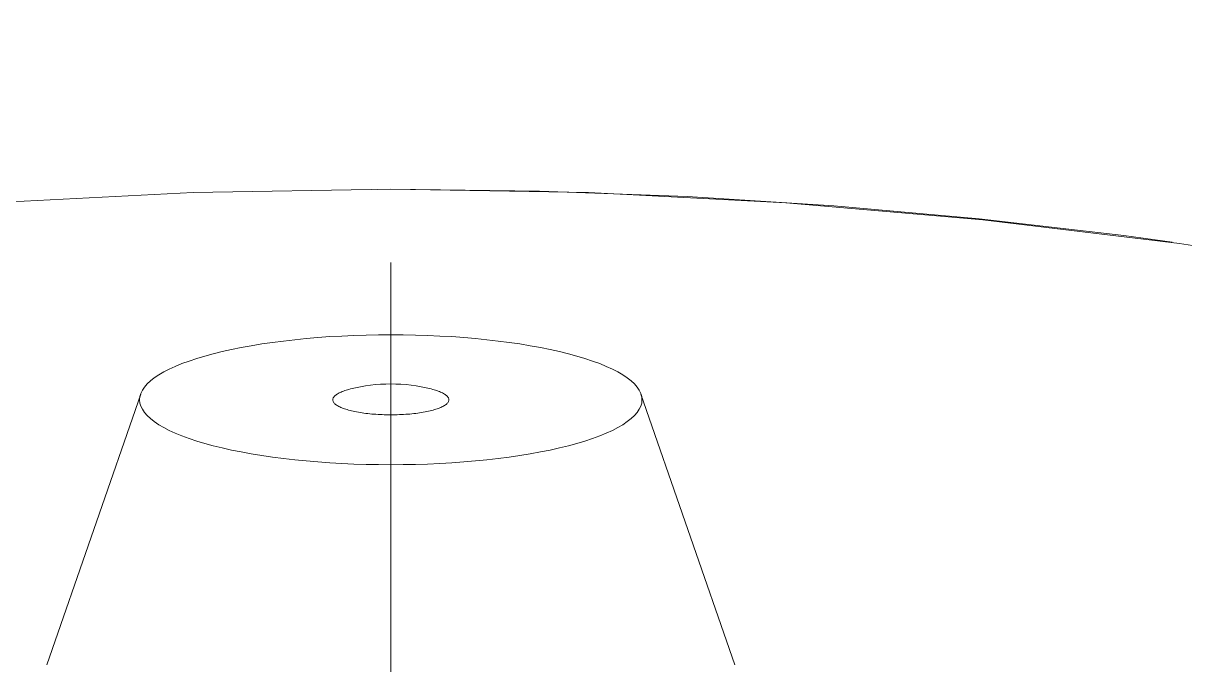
# Model space of a CAD drawing. Header units: millimetres. Extents: x 0 to 38884, y -3675 to 8056.
# Drawn here: x 10352.61 to 10363.71, y -1908.31 to -1902.18 of the extents above; entities that cross this region are included whole.
import ezdxf

# ---------------------------------------------------------------- set-up
doc = ezdxf.new("R2010")
doc.units = ezdxf.units.MM
doc.header["$LTSCALE"] = 2.4
doc.linetypes.add('CENTER2', pattern=[28.575, 19.05, -3.175, 3.175, -3.175])
doc.linetypes.add('HIDDEN', pattern=[9.525, 6.35, -3.175])
doc.layers.add('04_HIDDEN', color=2, linetype='HIDDEN', lineweight=13)
doc.layers.add('05_CENTER', color=4, linetype='CENTER2', lineweight=13)

# ---------------------------------------------------------------- blocks, each defined once
blk = doc.blocks.new('MUCFC207b_1')
at = {"color": 0}
for p, q in [((-0.118, 53.608), (-0.235, 53.606)), ((0, 53.609), (-0.118, 53.608)), ((0.118, 53.608), (0, 53.609)), ((0.235, 53.606), (0.118, 53.608)), ((-1.333, 53.504), (-1.43, 53.487)), ((-1.234, 53.521), (-1.333, 53.504)), ((-1.131, 53.536), (-1.234, 53.521)), ((-1.026, 53.549), (-1.131, 53.536)), ((-0.918, 53.562), (-1.026, 53.549)), ((-0.809, 53.573), (-0.918, 53.562)), ((-0.697, 53.582), (-0.809, 53.573)), ((-0.583, 53.591), (-0.697, 53.582)), ((-0.468, 53.597), (-0.583, 53.591)), ((-0.352, 53.602), (-0.468, 53.597)), ((-0.235, 53.606), (-0.352, 53.602)), ((0.352, 53.602), (0.235, 53.606)), ((0.468, 53.597), (0.352, 53.602)), ((0.583, 53.591), (0.468, 53.597)), ((0.697, 53.582), (0.583, 53.591)), ((0.809, 53.573), (0.697, 53.582)), ((0.918, 53.562), (0.809, 53.573)), ((1.026, 53.549), (0.918, 53.562)), ((1.131, 53.536), (1.026, 53.549)), ((1.234, 53.521), (1.131, 53.536)), ((1.333, 53.504), (1.234, 53.521)), ((1.43, 53.487), (1.333, 53.504)), ((-1.778, 53.405), (-1.855, 53.382)), ((-1.697, 53.427), (-1.778, 53.405)), ((-1.612, 53.448), (-1.697, 53.427)), ((-1.523, 53.468), (-1.612, 53.448)), ((-1.43, 53.487), (-1.523, 53.468)), ((1.523, 53.468), (1.43, 53.487)), ((1.612, 53.448), (1.523, 53.468)), ((1.697, 53.427), (1.612, 53.448)), ((1.778, 53.405), (1.697, 53.427)), ((1.855, 53.382), (1.778, 53.405)), ((-2.117, 53.281), (-2.17, 53.254)), ((-2.059, 53.307), (-2.117, 53.281)), ((-1.996, 53.333), (-2.059, 53.307)), ((-1.928, 53.358), (-1.996, 53.333)), ((-1.855, 53.382), (-1.928, 53.358)), ((1.928, 53.358), (1.855, 53.382)), ((1.996, 53.333), (1.928, 53.358)), ((2.059, 53.307), (1.996, 53.333)), ((2.117, 53.281), (2.059, 53.307)), ((2.17, 53.254), (2.117, 53.281)), ((-2.297, 53.168), (-2.328, 53.139)), ((-2.26, 53.197), (-2.297, 53.168)), ((-2.217, 53.226), (-2.26, 53.197)), ((-2.17, 53.254), (-2.217, 53.226)), ((2.217, 53.226), (2.17, 53.254)), ((2.26, 53.197), (2.217, 53.226)), ((2.297, 53.168), (2.26, 53.197)), ((2.328, 53.139), (2.297, 53.168)), ((-2.374, 53.079), (-2.388, 53.049)), ((-2.354, 53.109), (-2.374, 53.079)), ((-2.328, 53.139), (-2.354, 53.109)), ((-0.495, 53.053), (-0.504, 53.048)), ((-0.485, 53.057), (-0.495, 53.053)), ((-0.475, 53.062), (-0.485, 53.057)), ((-0.464, 53.067), (-0.475, 53.062)), ((-0.452, 53.071), (-0.464, 53.067)), ((-0.44, 53.075), (-0.452, 53.071)), ((-0.427, 53.079), (-0.44, 53.075)), ((-0.414, 53.083), (-0.427, 53.079)), ((-0.4, 53.087), (-0.414, 53.083)), ((-0.386, 53.091), (-0.4, 53.087)), ((0.4, 53.087), (0.386, 53.091)), ((0.414, 53.083), (0.4, 53.087)), ((0.427, 53.079), (0.414, 53.083)), ((0.44, 53.075), (0.427, 53.079)), ((0.452, 53.071), (0.44, 53.075)), ((0.464, 53.067), (0.452, 53.071)), ((0.475, 53.062), (0.464, 53.067)), ((0.485, 53.057), (0.475, 53.062)), ((0.495, 53.053), (0.485, 53.057)), ((0.504, 53.048), (0.495, 53.053)), ((2.354, 53.109), (2.328, 53.139)), ((2.374, 53.079), (2.354, 53.109)), ((2.388, 53.049), (2.374, 53.079)), ((-2.39, 53.043), (-3.287, 50.456)), ((-2.397, 53.018), (-2.4, 52.988)), ((-2.4, 52.988), (-2.397, 52.957)), ((-2.388, 53.049), (-2.397, 53.018)), ((-2.397, 52.957), (-2.388, 52.927)), ((-0.552, 53.002), (-0.554, 52.997)), ((-0.554, 52.997), (-0.554, 52.991)), ((-0.554, 52.991), (-0.554, 52.986)), ((-0.554, 52.986), (-0.554, 52.981)), ((-0.554, 52.981), (-0.552, 52.975)), ((-0.55, 53.007), (-0.552, 53.002)), ((-0.552, 52.975), (-0.55, 52.97)), ((-0.546, 53.012), (-0.55, 53.007)), ((-0.55, 52.97), (-0.547, 52.965)), ((-0.547, 52.965), (-0.544, 52.96)), ((-0.542, 53.018), (-0.546, 53.012)), ((-0.544, 52.96), (-0.539, 52.954)), ((-0.538, 53.023), (-0.542, 53.018)), ((-0.539, 52.954), (-0.534, 52.949)), ((-0.532, 53.028), (-0.538, 53.023)), ((-0.534, 52.949), (-0.528, 52.944)), ((-0.526, 53.033), (-0.532, 53.028)), ((-0.528, 52.944), (-0.521, 52.939)), ((-0.52, 53.038), (-0.526, 53.033)), ((-0.512, 53.043), (-0.52, 53.038)), ((-0.504, 53.048), (-0.512, 53.043)), ((0.512, 53.043), (0.504, 53.048)), ((0.52, 53.038), (0.512, 53.043)), ((0.526, 53.033), (0.52, 53.038)), ((0.521, 52.939), (0.528, 52.944)), ((0.532, 53.028), (0.526, 53.033)), ((0.528, 52.944), (0.534, 52.949)), ((0.538, 53.023), (0.532, 53.028)), ((0.534, 52.949), (0.539, 52.954)), ((0.542, 53.018), (0.538, 53.023)), ((0.539, 52.954), (0.544, 52.96)), ((0.546, 53.012), (0.542, 53.018)), ((0.544, 52.96), (0.547, 52.965)), ((0.55, 53.007), (0.546, 53.012)), ((0.547, 52.965), (0.55, 52.97)), ((0.552, 53.002), (0.55, 53.007)), ((0.55, 52.97), (0.552, 52.975)), ((0.554, 52.997), (0.552, 53.002)), ((0.552, 52.975), (0.554, 52.981)), ((0.554, 52.991), (0.554, 52.997)), ((0.554, 52.986), (0.554, 52.991)), ((0.554, 52.981), (0.554, 52.986)), ((2.397, 53.018), (2.388, 53.049)), ((2.388, 52.927), (2.397, 52.957)), ((2.39, 53.043), (3.287, 50.456)), ((2.4, 52.988), (2.397, 53.018)), ((2.397, 52.957), (2.4, 52.988)), ((-2.388, 52.927), (-2.374, 52.897)), ((-2.374, 52.897), (-2.354, 52.867)), ((-2.354, 52.867), (-2.328, 52.837)), ((-2.328, 52.837), (-2.297, 52.808)), ((-0.521, 52.939), (-0.514, 52.934)), ((-0.514, 52.934), (-0.506, 52.929)), ((-0.506, 52.929), (-0.497, 52.924)), ((-0.497, 52.924), (-0.488, 52.92)), ((-0.488, 52.92), (-0.478, 52.915)), ((-0.478, 52.915), (-0.467, 52.911)), ((-0.467, 52.911), (-0.456, 52.906)), ((-0.456, 52.906), (-0.443, 52.902)), ((-0.443, 52.902), (-0.431, 52.898)), ((-0.431, 52.898), (-0.418, 52.894)), ((-0.418, 52.894), (-0.404, 52.89)), ((-0.404, 52.89), (-0.389, 52.886)), ((-0.389, 52.886), (-0.375, 52.882)), ((-0.375, 52.882), (-0.359, 52.879)), ((-0.359, 52.879), (-0.343, 52.875)), ((-0.343, 52.875), (-0.327, 52.872)), ((-0.327, 52.872), (-0.31, 52.869)), ((-0.31, 52.869), (-0.293, 52.866)), ((-0.293, 52.866), (-0.275, 52.863)), ((-0.275, 52.863), (-0.257, 52.861)), ((-0.257, 52.861), (-0.239, 52.858)), ((-0.239, 52.858), (-0.22, 52.856)), ((-0.22, 52.856), (-0.201, 52.854)), ((-0.201, 52.854), (-0.182, 52.852)), ((-0.182, 52.852), (-0.162, 52.851)), ((-0.162, 52.851), (-0.142, 52.849)), ((-0.142, 52.849), (-0.122, 52.848)), ((-0.122, 52.848), (-0.102, 52.847)), ((-0.102, 52.847), (-0.082, 52.846)), ((-0.082, 52.846), (-0.062, 52.845)), ((-0.062, 52.845), (-0.041, 52.845)), ((-0.041, 52.845), (-0.021, 52.844)), ((-0.021, 52.844), (0, 52.844)), ((0, 52.844), (0.021, 52.844)), ((0.021, 52.844), (0.041, 52.845)), ((0.041, 52.845), (0.062, 52.845)), ((0.062, 52.845), (0.082, 52.846)), ((0.082, 52.846), (0.102, 52.847)), ((0.102, 52.847), (0.122, 52.848)), ((0.122, 52.848), (0.142, 52.849)), ((0.142, 52.849), (0.162, 52.851)), ((0.162, 52.851), (0.182, 52.852)), ((0.182, 52.852), (0.201, 52.854)), ((0.201, 52.854), (0.22, 52.856)), ((0.22, 52.856), (0.239, 52.858)), ((0.239, 52.858), (0.257, 52.861)), ((0.257, 52.861), (0.275, 52.863)), ((0.275, 52.863), (0.293, 52.866)), ((0.293, 52.866), (0.31, 52.869)), ((0.31, 52.869), (0.327, 52.872)), ((0.327, 52.872), (0.343, 52.875)), ((0.343, 52.875), (0.359, 52.879)), ((0.359, 52.879), (0.375, 52.882)), ((0.375, 52.882), (0.389, 52.886)), ((0.389, 52.886), (0.404, 52.89)), ((0.404, 52.89), (0.418, 52.894)), ((0.418, 52.894), (0.431, 52.898)), ((0.431, 52.898), (0.443, 52.902)), ((0.443, 52.902), (0.456, 52.906)), ((0.456, 52.906), (0.467, 52.911)), ((0.467, 52.911), (0.478, 52.915)), ((0.478, 52.915), (0.488, 52.92)), ((0.488, 52.92), (0.497, 52.924)), ((0.497, 52.924), (0.506, 52.929)), ((0.506, 52.929), (0.514, 52.934)), ((0.514, 52.934), (0.521, 52.939)), ((2.297, 52.808), (2.328, 52.837)), ((2.328, 52.837), (2.354, 52.867)), ((2.354, 52.867), (2.374, 52.897)), ((2.374, 52.897), (2.388, 52.927)), ((-2.297, 52.808), (-2.26, 52.779)), ((-2.26, 52.779), (-2.217, 52.75)), ((-2.217, 52.75), (-2.17, 52.722)), ((-2.17, 52.722), (-2.117, 52.695)), ((2.117, 52.695), (2.17, 52.722)), ((2.17, 52.722), (2.217, 52.75)), ((2.217, 52.75), (2.26, 52.779)), ((2.26, 52.779), (2.297, 52.808)), ((-2.117, 52.695), (-2.059, 52.669)), ((-2.059, 52.669), (-1.996, 52.643)), ((-1.996, 52.643), (-1.928, 52.618)), ((-1.928, 52.618), (-1.855, 52.594)), ((1.855, 52.594), (1.928, 52.618)), ((1.928, 52.618), (1.996, 52.643)), ((1.996, 52.643), (2.059, 52.669)), ((2.059, 52.669), (2.117, 52.695)), ((-1.855, 52.594), (-1.778, 52.571)), ((-1.778, 52.571), (-1.697, 52.549)), ((-1.697, 52.549), (-1.612, 52.528)), ((-1.612, 52.528), (-1.523, 52.508)), ((-1.523, 52.508), (-1.43, 52.489)), ((1.43, 52.489), (1.523, 52.508)), ((1.523, 52.508), (1.612, 52.528)), ((1.612, 52.528), (1.697, 52.549)), ((1.697, 52.549), (1.778, 52.571)), ((1.778, 52.571), (1.855, 52.594)), ((-1.43, 52.489), (-1.333, 52.471)), ((-1.333, 52.471), (-1.234, 52.455)), ((-1.234, 52.455), (-1.131, 52.44)), ((-1.131, 52.44), (-1.026, 52.426)), ((-1.026, 52.426), (-0.918, 52.414)), ((-0.918, 52.414), (-0.809, 52.403)), ((-0.809, 52.403), (-0.697, 52.394)), ((-0.697, 52.394), (-0.583, 52.385)), ((0.583, 52.385), (0.697, 52.394)), ((0.697, 52.394), (0.809, 52.403)), ((0.809, 52.403), (0.918, 52.414)), ((0.918, 52.414), (1.026, 52.426)), ((1.026, 52.426), (1.131, 52.44)), ((1.131, 52.44), (1.234, 52.455)), ((1.234, 52.455), (1.333, 52.471)), ((1.333, 52.471), (1.43, 52.489)), ((-0.583, 52.385), (-0.468, 52.379)), ((-0.468, 52.379), (-0.352, 52.374)), ((-0.352, 52.374), (-0.235, 52.37)), ((-0.235, 52.37), (-0.118, 52.368)), ((-0.118, 52.368), (0, 52.367)), ((0, 52.367), (0.118, 52.368)), ((0.118, 52.368), (0.235, 52.37)), ((0.235, 52.37), (0.352, 52.374)), ((0.352, 52.374), (0.468, 52.379)), ((0.468, 52.379), (0.583, 52.385))]:
    blk.add_line(p, q, dxfattribs=at)
for centre, radius, start, end in [((0, 0), 55, 58.1366, 121.8634), ((0, 51.551), 1.588, 75.9447, 104.0553)]:
    blk.add_arc(centre, radius, start, end, dxfattribs=at)
at = {"layer": '05_CENTER', "color": 0}
blk.add_line((0, -60), (0, 60), dxfattribs=at)
blk = doc.blocks.new('A$C06233B12_1')
at = {"color": 0}
blk.add_circle((0, 0), 115, dxfattribs=at)
at = {"layer": '04_HIDDEN'}
for radius in [82.6, 77.6]:
    blk.add_circle((0, 0), radius, dxfattribs=at)
at = {"layer": '05_CENTER'}
blk.add_line((0, 119), (0, -119), dxfattribs=at)
for radius in [100, 55]:
    blk.add_circle((0, 0), radius, dxfattribs=at)

msp = doc.modelspace()

# ---------------------------------------------------------------- block references
msp.add_blockref('A$C06233B12_1', (10356.1226, -1958.7663))
at = {"layer": '04_HIDDEN', "color": 4}
msp.add_blockref('MUCFC207b_1', (10356.1226, -1958.7663), dxfattribs=at)

doc.saveas('drawing.dxf')
